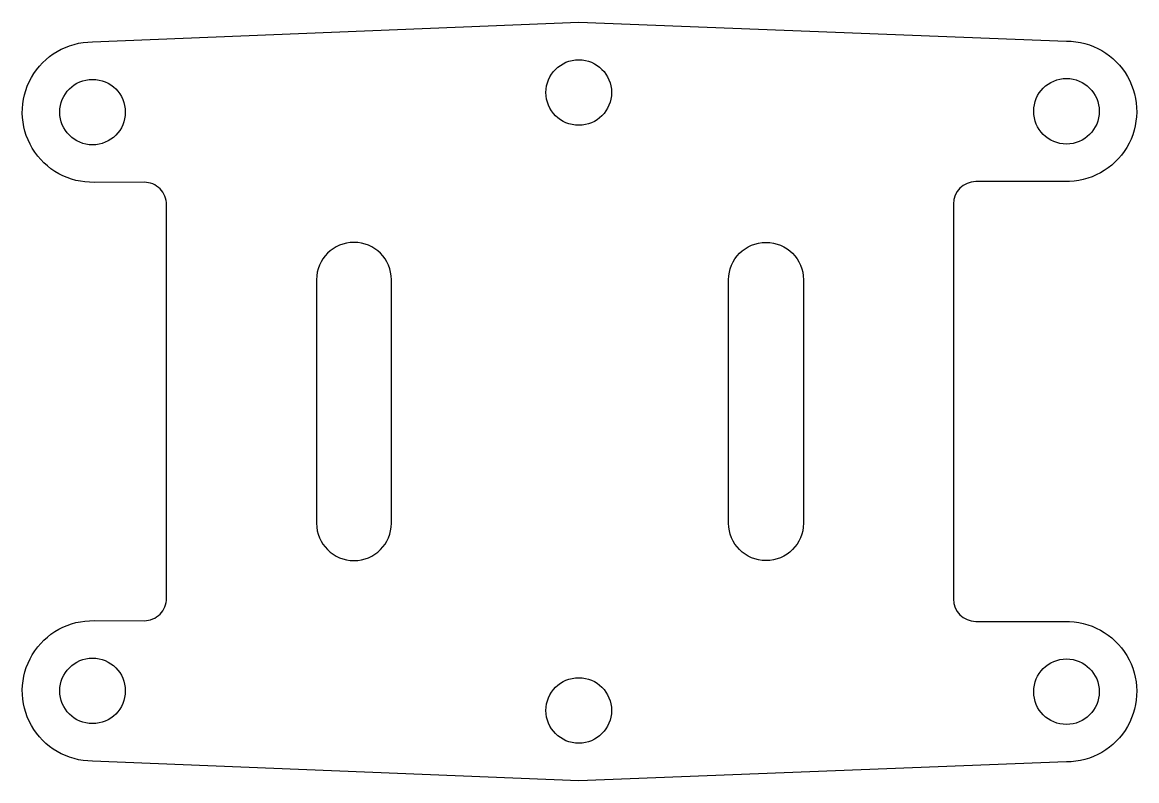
# Model space of a CAD drawing. Header units: inches. Extents: x 1.92 to 9.36, y 1.19 to 6.26.
import ezdxf

# ---------------------------------------------------------------- set-up
doc = ezdxf.new("R2010")
doc.units = ezdxf.units.IN
doc.header["$MEASUREMENT"] = 0

msp = doc.modelspace()

# ---------------------------------------------------------------- linework, layer by layer
for points in [[(2.4018, 5.1876, -1.012978), (2.3897, 6.1249), (5.6342, 6.2557), (8.8889, 6.1305, -1.012104), (8.8776, 5.1932), (8.284, 5.1927, 0.413961), (8.1342, 5.0427), (8.1342, 3.7249), (8.1342, 2.4072, 0.413961), (8.284, 2.2572), (8.8776, 2.2567, -1.012104), (8.8889, 1.3193), (5.6342, 1.1941), (2.3897, 1.3249, -1.012978), (2.4018, 2.2623), (2.734, 2.262, 0.414467), (2.8842, 2.412), (2.8842, 3.7249), (2.8842, 5.0379, 0.414467), (2.734, 5.1879)], [(4.3842, 3.7249), (4.3842, 4.537, 1), (3.8842, 4.537), (3.8842, 3.7249), (3.8842, 2.9129, 1), (4.3842, 2.9129)], [(6.6342, 3.7249), (6.6342, 4.537, -1), (7.1342, 4.537), (7.1342, 3.7249), (7.1342, 2.9129, -1), (6.6342, 2.9129)]]:
    msp.add_lwpolyline(points, format="xyb", close=True)
for centre in [(5.6342, 5.787), (8.8889, 5.6618), (2.3897, 5.6562), (2.3897, 1.7937), (8.8889, 1.7881), (5.6342, 1.6629)]:
    msp.add_circle(centre, 0.2188)

doc.saveas('drawing.dxf')
